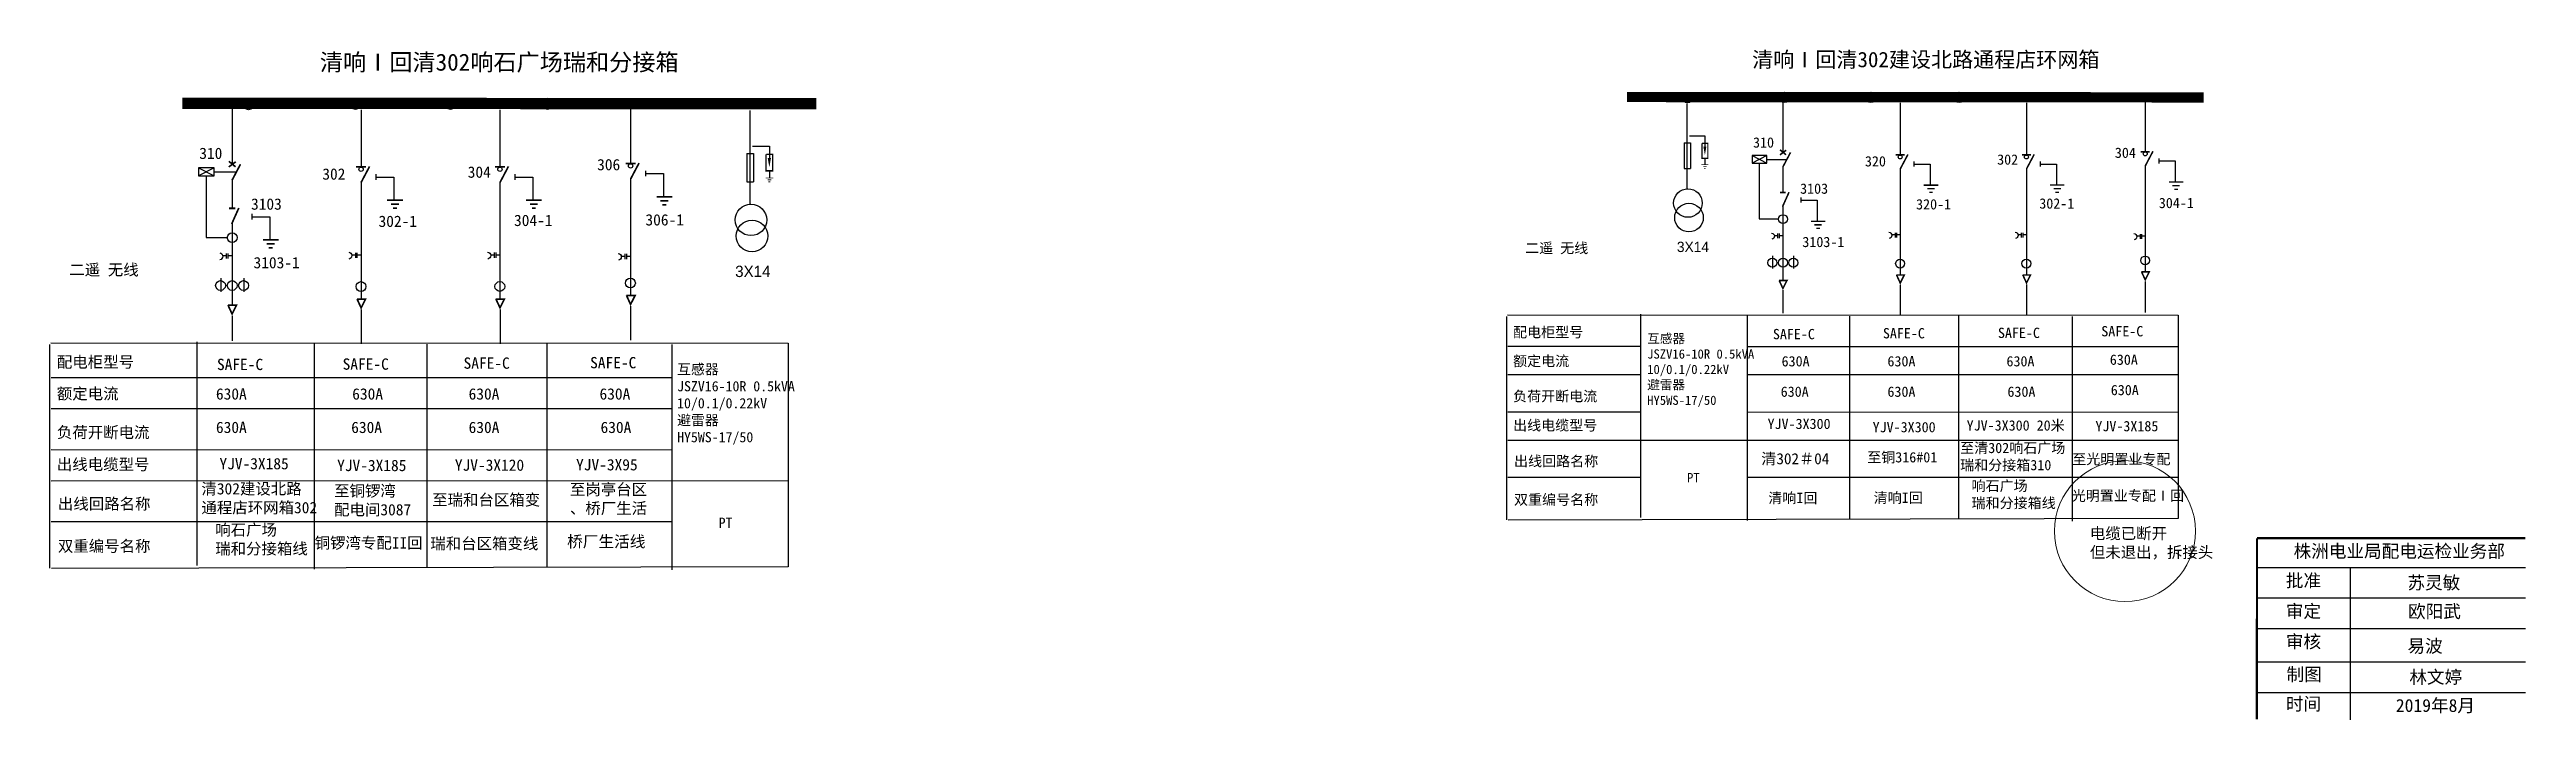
# Model space of a CAD drawing. Extents: x -7 to 431, y -138 to -19.
import ezdxf

# ---------------------------------------------------------------- set-up
doc = ezdxf.new("R2010")
doc.units = 0
doc.header["$LTSCALE"] = 0.774411
doc.linetypes.add('ACAD_ISO02W100', pattern=[15, 12, -3])
doc.linetypes.add('CENTER', pattern=[50.8, 31.75, -6.35, 6.35, -6.35])
doc.layers.get('0').update_dxf_attribs({"linetype": 'CONTINUOUS'})
doc.layers.add('MiniCADLayer', color=7, linetype='CONTINUOUS', lineweight=20)
doc.styles.add('HZ', font='simkai.ttf')
doc.styles.add('hztxt_txtstyle_0.00_0_0', font='simkai.ttf')
doc.styles.add('hztxt_txtstyle_2.00_0_0', font='', dxfattribs={"height": 2, "bigfont": 'hztxt.shx'})
doc.styles.add('KaiTi_txtstyle_1.80_0_0', font='simkai.ttf', dxfattribs={"height": 1.8})
doc.styles.add('SimSun_txtstyle_2.00_0_0', font='', dxfattribs={"height": 2})
doc.styles.add('SimSun_txtstyle_200.00_0_0200', font='', dxfattribs={"height": 200})
doc.styles.get("Standard").update_dxf_attribs({"font": '', "height": 2.5})
doc.styles.add('字体', font='', dxfattribs={"height": 2.5})
doc.styles.add('楷体_GB2312_txtstyle_1.09_0_0', font='', dxfattribs={"height": 1.0944})
doc.styles.add('楷体_GB2312_txtstyle_200.00_0_0200', font='', dxfattribs={"height": 200})
doc.styles.get('hztxt_txtstyle_2.00_0_0').set_extended_font_data('hztxt')
doc.styles.get('SimSun_txtstyle_2.00_0_0').set_extended_font_data('SimSun')
doc.styles.get('SimSun_txtstyle_200.00_0_0200').set_extended_font_data('SimSun')
doc.styles.get('Standard').set_extended_font_data('SimSun')
doc.styles.get('字体').set_extended_font_data('KaiTi_GB2312')
doc.styles.get('楷体_GB2312_txtstyle_1.09_0_0').set_extended_font_data('楷体_GB2312')
doc.styles.get('楷体_GB2312_txtstyle_200.00_0_0200').set_extended_font_data('楷体_GB2312')

# ---------------------------------------------------------------- blocks, each defined once
blk = doc.blocks.new('JD')
for points in [[(-2, 0.2), (-2, -0.2), (2, 0.2), (2, -0.2)], [(1, -1.2), (1, -0.8), (-1, -1.2), (-1, -0.8)], [(-0.5, -1.8), (-0.5, -2.2), (0.5, -1.8), (0.5, -2.2)]]:
    blk.add_trace(points)

msp = doc.modelspace()

# ---------------------------------------------------------------- linework, layer by layer
for p, q in [((25.2, -29.65), (25.2, -39.79)), ((48.01, -30.14), (48.01, -40.19)), ((72.56, -30.13), (72.56, -40.18)), ((95.65, -29.53), (95.65, -39.58)), ((299.33, -28.47), (299.33, -37.69)), ((320.07, -28.92), (320.07, -38.06)), ((342.39, -28.91), (342.39, -38.05)), ((363.39, -28.36), (363.39, -37.5)), ((116.19, -37.86), (116.19, -42.88)), ((116.19, -37.86), (117.39, -37.86)), ((117.39, -37.86), (117.39, -42.88)), ((281.89, -35.94), (281.89, -40.5)), ((281.89, -35.94), (282.98, -35.94)), ((282.98, -35.94), (282.98, -40.5)), ((25.2, -42.52), (25.2, -47.47)), ((48.01, -42.92), (48.01, -63.51)), ((72.56, -42.91), (72.56, -63.5)), ((95.65, -42.31), (95.65, -62.9)), ((116.19, -42.88), (117.39, -42.88)), ((281.89, -40.5), (282.98, -40.5)), ((299.33, -40.17), (299.33, -44.68)), ((320.07, -40.54), (320.07, -59.26)), ((342.39, -40.53), (342.39, -59.26)), ((363.39, -39.98), (363.39, -58.71)), ((299.33, -46.94), (299.33, -60.24)), ((25.2, -49.95), (25.2, -64.59)), ((297.52, -55.96), (297.52, -58.17)), ((301.22, -55.96), (301.22, -58.17)), ((23.21, -59.87), (23.21, -62.31)), ((27.28, -59.87), (27.28, -62.31)), ((250.46, -66.66), (250.46, -102.62)), ((274.14, -66.24), (274.14, -102.2)), ((293.02, -66.56), (293.02, -102.78)), ((311.09, -66.61), (311.09, -102.58)), ((330.37, -66.39), (330.37, -102.35)), ((350.49, -66.67), (350.49, -102.89)), ((369.18, -66.45), (369.18, -102.41)), ((-7.06, -71.64), (-7.06, -111.19)), ((18.98, -71.18), (18.98, -110.73)), ((39.75, -71.54), (39.75, -111.37)), ((59.61, -71.59), (59.61, -111.14)), ((80.82, -71.34), (80.82, -110.89)), ((102.94, -71.65), (102.94, -111.48)), ((123.5, -71.41), (123.5, -110.96)), ((250.74, -71.94), (274.14, -71.95)), ((-6.75, -77.46), (102.94, -77.48)), ((250.74, -76.94), (274.14, -76.94)), ((-6.75, -82.95), (102.94, -82.97)), ((250.74, -83.54), (274.14, -83.55)), ((-6.75, -90.21), (102.94, -90.23)), ((250.74, -88.55), (369.18, -88.52)), ((-6.75, -95.72), (123.5, -95.69)), ((250.74, -95.1), (274.14, -95.1)), ((-6.75, -102.92), (102.94, -102.94))]:
    msp.add_line(p, q)
at = {"linetype": 'Continuous'}
for p, q in [((116.72, -30.23), (116.72, -46.75)), ((282.37, -29), (282.37, -44.02)), ((293.93, -38.22), (296.47, -39.54)), ((296.47, -38.22), (293.93, -39.54)), ((19.26, -40.37), (22.05, -41.82)), ((22.05, -40.37), (19.26, -41.82))]:
    msp.add_line(p, q, dxfattribs=at)
at = {"color": 0}
for p, q in [((282.84, -34.71), (285.55, -34.71)), ((285.55, -34.71), (285.55, -36.68)), ((117.2, -36.53), (120.18, -36.53)), ((120.18, -36.53), (120.18, -38.71)), ((285.55, -38.76), (285.55, -39.79)), ((120.18, -40.99), (120.18, -42.12))]:
    msp.add_line(p, q, dxfattribs=at)
at = {"linetype": 'ACAD_ISO02W100'}
for p, q in [((299.88, -38.95), (296.55, -38.95)), ((25.8, -41.18), (22.15, -41.18))]:
    msp.add_line(p, q, dxfattribs=at)
at = {"linetype": 'CENTER'}
for p, q in [((320.08, -61.05), (320.08, -66.53)), ((342.4, -61.04), (342.4, -66.52)), ((363.39, -60.49), (363.39, -65.97)), ((48.02, -65.47), (48.02, -71.5)), ((72.57, -65.47), (72.57, -71.49)), ((95.65, -64.86), (95.65, -70.89)), ((299.34, -62.03), (299.34, -66.08)), ((25.21, -66.56), (25.21, -71.01))]:
    msp.add_line(p, q, dxfattribs=at)
at = {"ltscale": 1.502702}
for p, q in [((250.68, -66.38), (369.18, -66.45)), ((-6.82, -71.34), (123.5, -71.41)), ((369.18, -102.41), (250.78, -102.67)), ((123.5, -110.96), (-6.71, -111.24))]:
    msp.add_line(p, q, dxfattribs=at)
at = {"ltscale": 0.994573}
for p, q in [((293.02, -71.96), (369.18, -71.98)), ((293.02, -76.95), (369.18, -76.96)), ((293.02, -83.55), (369.18, -83.57)), ((293.02, -95.11), (369.18, -95.12))]:
    msp.add_line(p, q, dxfattribs=at)
at = {"color": 0, "linetype": 'Continuous'}
for p, q in [((383.14, -111.05), (430.58, -111.05)), ((399.61, -111.05), (399.61, -138.02)), ((383.14, -116.46), (430.58, -116.46)), ((383.14, -121.86), (430.58, -121.86)), ((383.14, -127.76), (430.58, -127.76)), ((383.14, -133.16), (430.58, -133.16))]:
    msp.add_line(p, q, dxfattribs=at)
for points, const_width in [([(16.39, -28.97), (128.49, -29.05)], 2), ([(271.78, -27.86), (373.72, -27.93)], 1.82), ([(24.63, -40.23), (25.85, -39.32)], 0.3), ([(24.64, -39.23), (25.82, -40.21)], 0.3), ([(95.65, -42.38), (97.15, -39.54)], 0.3), ([(298.81, -38.1), (299.92, -37.27)], 0.273), ([(298.82, -37.19), (299.89, -38.08)], 0.273), ([(299.33, -40.24), (300.69, -37.66)], 0.273), ([(319.27, -38.09), (320.88, -38.09)], 0.273), ([(320.07, -40.61), (321.44, -38.02)], 0.273), ([(341.59, -38.08), (343.2, -38.08)], 0.273), ([(342.39, -40.6), (343.76, -38.01)], 0.273), ([(362.58, -37.54), (364.19, -37.54)], 0.273), ([(363.39, -40.05), (364.75, -37.47)], 0.273), ([(25.2, -42.59), (26.7, -39.75)], 0.3), ([(47.13, -40.23), (48.9, -40.23)], 0.3), ([(48.01, -42.99), (49.51, -40.15)], 0.3), ([(71.67, -40.22), (73.44, -40.22)], 0.3), ([(72.56, -42.99), (74.06, -40.14)], 0.3), ([(94.76, -39.62), (96.53, -39.62)], 0.3), ([(24.67, -47.55), (25.78, -47.55)], 0.3), ([(25.14, -50.32), (26.4, -47.49)], 0.3), ([(298.84, -44.75), (299.85, -44.75)], 0.273), ([(299.27, -47.27), (300.42, -44.7)], 0.273), ([(298.66, -60.33), (300.05, -60.33), (299.34, -61.73), (298.68, -60.3)], 0.273), ([(319.4, -59.34), (320.79, -59.34), (320.08, -60.75), (319.42, -59.32)], 0.273), ([(341.72, -59.34), (343.11, -59.34), (342.4, -60.74), (341.74, -59.31)], 0.273), ([(362.72, -58.79), (364.1, -58.79), (363.39, -60.2), (362.73, -58.76)], 0.273), ([(24.47, -64.68), (25.99, -64.68), (25.21, -66.23), (24.48, -64.65)], 0.3), ([(47.28, -63.6), (48.8, -63.6), (48.02, -65.15), (47.3, -63.57)], 0.3), ([(71.82, -63.59), (73.35, -63.59), (72.57, -65.14), (71.84, -63.57)], 0.3), ([(94.91, -62.99), (96.44, -62.99), (95.65, -64.54), (94.93, -62.96)], 0.3)]:
    msp.add_lwpolyline(points, dxfattribs=dict(const_width=const_width))
at = {"color": 0}
for points, const_width in [([(119.59, -38.02), (119.59, -40.92), (120.76, -40.92), (120.76, -38.02), (119.63, -38.02)], 0.245), ([(285.02, -36.06), (285.02, -38.7), (286.07, -38.7), (286.07, -36.06), (285.05, -36.06)], 0.223)]:
    msp.add_lwpolyline(points, dxfattribs=dict(at, const_width=const_width))
for points in [[(120.18, -38.67, 0.572, 0, 0), (120.18, -40.3, 0, 0, 0)], [(285.55, -36.65, 0.52, 0, 0), (285.55, -38.14, 0, 0, 0)]]:
    msp.add_lwpolyline(points, format="xyseb", dxfattribs=at)
at = {"linetype": 'Continuous'}
for points in [[(296.47, -38.22), (293.93, -38.22), (293.93, -39.54), (296.47, -39.54)], [(22.05, -40.37), (19.26, -40.37), (19.26, -41.82), (22.05, -41.82)]]:
    msp.add_lwpolyline(points, close=True, dxfattribs=at)
for points in [[(322.47, -39.28), (322.47, -40.15)], [(344.79, -39.27), (344.79, -40.15)], [(365.79, -38.72), (365.79, -39.6)], [(365.87, -39.16), (368.68, -39.16), (368.68, -42.75)], [(20.61, -41.82), (20.61, -52.69), (24.46, -52.69)], [(50.65, -41.53), (50.65, -42.5)], [(50.75, -42.01), (53.83, -42.01), (53.83, -45.96)], [(75.2, -41.53), (75.2, -42.49)], [(75.3, -42.01), (78.38, -42.01), (78.38, -45.95)], [(98.29, -40.92), (98.29, -41.89)], [(98.38, -41.4), (101.46, -41.4), (101.46, -45.35)], [(295.15, -39.54), (295.15, -49.42), (298.65, -49.42)], [(322.56, -39.72), (325.36, -39.72), (325.36, -43.3)], [(344.88, -39.71), (347.68, -39.71), (347.68, -43.3)], [(302.51, -45.66), (302.51, -46.53)], [(302.59, -46.1), (305.4, -46.1), (305.4, -49.68)], [(28.7, -48.55), (28.7, -49.51)], [(28.79, -49.03), (31.87, -49.03), (31.87, -52.98)]]:
    msp.add_lwpolyline(points, dxfattribs=at)
for points in [[(297.35, -51.92, -0.877934), (297.37, -53.02)], [(318.09, -51.79, -0.877934), (318.11, -52.9, -1.161384)], [(340.41, -51.79, -0.877934), (340.43, -52.89, -1.161384)], [(361.4, -52, -0.877934), (361.43, -53.11, -1.161384)], [(23.02, -55.43, -0.877934), (23.05, -56.65)], [(45.84, -55.3, -0.877934), (45.86, -56.51, -1.161384)], [(70.38, -55.29, -0.877934), (70.4, -56.51, -1.161384)], [(93.47, -55.52, -0.877934), (93.49, -56.74, -1.161384)]]:
    msp.add_lwpolyline(points, format="xyb")
for points in [[(298.41, -52.39), (297.84, -52.39)], [(298.41, -52), (298.41, -52.83)], [(298.67, -52), (298.67, -52.83)], [(299.33, -52.39), (298.67, -52.39)], [(319.16, -52.26), (318.58, -52.26)], [(319.16, -51.88), (319.16, -52.71)], [(319.41, -51.88), (319.41, -52.71)], [(320.07, -52.26), (319.41, -52.26)], [(341.48, -52.26), (340.9, -52.26)], [(341.48, -51.87), (341.48, -52.7)], [(341.73, -51.87), (341.73, -52.7)], [(342.39, -52.26), (341.73, -52.26)], [(362.47, -52.47), (361.89, -52.47)], [(362.47, -52.09), (362.47, -52.92)], [(362.72, -52.09), (362.72, -52.92)], [(363.38, -52.47), (362.72, -52.47)], [(24.19, -55.95), (23.56, -55.95)], [(24.19, -55.53), (24.19, -56.44)], [(24.48, -55.53), (24.48, -56.44)], [(25.2, -55.95), (24.48, -55.95)], [(47.01, -55.81), (46.37, -55.81)], [(47.01, -55.39), (47.01, -56.3)], [(47.29, -55.39), (47.29, -56.3)], [(48.01, -55.81), (47.29, -55.81)], [(71.55, -55.81), (70.92, -55.81)], [(71.55, -55.38), (71.55, -56.3)], [(71.83, -55.38), (71.83, -56.3)], [(72.56, -55.81), (71.83, -55.81)], [(94.64, -56.04), (94, -56.04)], [(94.64, -55.62), (94.64, -56.53)], [(94.92, -55.62), (94.92, -56.53)], [(95.64, -56.04), (94.92, -56.04)]]:
    msp.add_lwpolyline(points)
at = {"color": 0, "linetype": 'Continuous', "const_width": 0.38}
for points in [[(383.14, -105.88), (383.11, -137.93)], [(383.14, -105.88), (430.58, -105.88)]]:
    msp.add_lwpolyline(points, dxfattribs=at)
for centre, radius in [((28.12, -29.11), 0.996), ((47.01, -29.06), 0.996), ((63.8, -29.06), 0.996), ((80.96, -29.06), 0.996), ((282.45, -27.98), 0.905), ((299.63, -27.94), 0.905), ((314.89, -27.94), 0.905), ((330.5, -27.94), 0.905), ((320.07, -38.47), 0.349), ((342.39, -38.47), 0.349), ((363.39, -37.92), 0.349), ((48.01, -40.65), 0.384), ((72.56, -40.64), 0.384), ((95.65, -40.04), 0.384), ((25.23, -52.73), 0.866), ((299.35, -49.46), 0.788), ((297.48, -57.16), 0.788), ((299.35, -57.16), 0.788), ((301.18, -57.16), 0.788), ((320.06, -57.32), 0.788), ((342.37, -57.32), 0.788), ((363.37, -56.77), 0.788), ((23.17, -61.2), 0.866), ((25.23, -61.2), 0.866), ((27.24, -61.2), 0.866), ((47.99, -61.38), 0.866), ((72.54, -61.37), 0.866), ((95.63, -60.77), 0.866)]:
    msp.add_circle(centre, radius)
at = {"linetype": 'Continuous'}
for centre, radius in [((116.92, -49.59), 2.79), ((282.55, -46.61), 2.53), ((282.74, -49.19), 2.53), ((117.12, -52.43), 2.79)]:
    msp.add_circle(centre, radius, dxfattribs=at)
at = {"color": 20, "linetype": 'Continuous', "lineweight": 0, "ltscale": 2.789328, "true_color": 0xef4810}
msp.add_circle((359.8, -104.63), 12.46, dxfattribs=at)

# ---------------------------------------------------------------- block references
at = {"color": 0}
for p, xscale, yscale, zscale in [((120.2, -42.17), 0.343354953834762, 0.3433549537872413, 0.343354953848201), ((285.56, -39.83), 0.3122230577991975, 0.3122230577559856, 0.3122230578114181)]:
    msp.add_blockref('JD', p, dxfattribs=dict(at, xscale=xscale, yscale=yscale, zscale=zscale))
for p, xscale, yscale, zscale in [((325.52, -43.45), 0.6365311990361362, 0.6365311990361362, 0.6365311990361362), ((347.84, -43.44), 0.6365311990361362, 0.6365311990361362, 0.6365311990361362), ((368.84, -42.9), 0.6365311990361362, 0.6365311990361362, 0.6365311990361362), ((54.01, -46.12), 0.7, 0.7, 0.7), ((78.55, -46.11), 0.7, 0.7, 0.7), ((101.64, -45.51), 0.7, 0.7, 0.7), ((305.56, -49.83), 0.6365311990361362, 0.6365311990361362, 0.6365311990361362), ((32.05, -53.14), 0.7, 0.7, 0.7)]:
    msp.add_blockref('JD', p, dxfattribs=dict(xscale=xscale, yscale=yscale, zscale=zscale))

# ---------------------------------------------------------------- texts
at = {"style": 'HZ'}
for s, height, p in [('清响Ⅰ回清302响石广场瑞和分接箱', 3, (40.73, -23.2)), ('清响Ⅰ回清302建设北路通程店环网箱', 2.728, (293.91, -22.6)), ('配电柜型号', 1.819, (251.64, -70.36)), ('配电柜型号', 2, (-5.76, -75.72)), ('额定电流', 1.819, (251.64, -75.46)), ('额定电流', 2, (-5.76, -81.32)), ('负荷开断电流', 1.819, (251.64, -81.68)), ('负荷开断电流', 2, (-5.76, -88.16)), ('出线电缆型号', 1.819, (251.64, -86.83)), ('出线电缆型号', 2, (-5.76, -93.83)), ('出线回路名称', 1.819, (251.81, -93.17)), ('清302＃04', 1.963, (295.51, -92.81)), ('出线回路名称', 2, (-5.58, -100.8)), ('双重编号名称', 1.819, (251.81, -99.97)), ('双重编号名称', 2, (-5.58, -108.28)), ('桥厂生活线', 2.031, (84.43, -107.49))]:
    msp.add_text(s, height=height, dxfattribs=at).set_placement(p)
for s, height, p in [('310', 1.819, (294.06, -36.81)), ('310', 2, (19.41, -38.82)), ('306', 2, (89.74, -40.82)), ('320', 1.819, (313.84, -40.14)), ('302', 1.819, (337.21, -39.83)), ('304', 1.819, (358.02, -38.63)), ('302', 2, (41.16, -42.48)), ('304', 2, (66.86, -42.14)), ('3103', 1.819, (302.38, -44.97)), ('3103', 2, (28.56, -47.79)), ('320-1', 1.819, (322.88, -47.74)), ('302-1', 1.819, (344.66, -47.6)), ('304-1', 1.819, (365.79, -47.51)), ('302-1', 2, (51.1, -50.84)), ('304-1', 2, (75.05, -50.68)), ('306-1', 2, (98.28, -50.58)), ('3103-1', 2, (29, -58.16)), ('3103-1', 1.819, (302.78, -54.4)), ('SAFE-C', 1.819, (297.57, -70.7)), ('SAFE-C', 1.819, (317.01, -70.55)), ('SAFE-C', 1.819, (337.35, -70.48)), ('SAFE-C', 1.819, (355.62, -70.19)), ('SAFE-C', 2, (22.54, -76.15)), ('SAFE-C', 2, (44.75, -76.09)), ('SAFE-C', 2, (66.13, -75.92)), ('SAFE-C', 2, (88.5, -75.84)), ('630A', 1.819, (299.11, -75.5)), ('630A', 1.819, (317.82, -75.5)), ('630A', 1.819, (338.86, -75.5)), ('630A', 1.819, (357.13, -75.22)), ('630A', 1.819, (357.3, -80.59)), ('630A', 2, (22.36, -81.37)), ('630A', 2, (46.45, -81.37)), ('630A', 2, (67.02, -81.37)), ('630A', 2, (90.16, -81.37)), ('630A', 1.819, (298.95, -80.88)), ('630A', 1.819, (317.82, -80.88)), ('630A', 1.819, (339.03, -80.88)), ('630A', 2, (22.36, -87.28)), ('630A', 2, (46.27, -87.28)), ('630A', 2, (67.02, -87.28)), ('630A', 2, (90.34, -87.28)), ('YJV-3X300', 1.819, (296.63, -86.57)), ('YJV-3X300', 1.819, (315.2, -87.15)), ('YJV-3X300 20米', 1.8187, (331.82, -86.85)), ('YJV-3X185', 1.819, (354.57, -86.97)), ('YJV-3X185', 2, (22.98, -93.7)), ('YJV-3X95', 2, (86.02, -93.89)), ('YJV-3X185', 2, (43.78, -94.02)), ('YJV-3X120', 2, (64.59, -93.96))]:
    msp.add_text(s, height=height).set_placement(p)
at = {"color": 7, "linetype": 'Continuous', "lineweight": 0, "ltscale": 1.104531, "attachment_point": 1, "style": 'SimSun_txtstyle_2.00_0_0'}
for s, insert, char_height, width in [('二遥 无线', (253.77, -53.66), 1.819, 32.0697), ('二遥 无线', (-3.57, -57.41), 2, 35.2673), ('铜锣湾专配II回', (39.8, -105.71), 2, 44.8029)]:
    msp.add_mtext(s, dxfattribs=dict(at, insert=insert, char_height=char_height, width=width))
at = {"linetype": 'Continuous', "attachment_point": 1}
for s, insert, char_height, width, style in [('\\A1;{\\fSimSun|b0|i0|c134|p2;互感器\\PJSZV16-10R 0.5kVA\\P10/0.1/0.22kV\\P避雷器\\PHY5WS-17/50}', (275.35, -69.76), 1.6368, 30.1816, 'KaiTi_txtstyle_1.80_0_0'), ('\\A1;{\\fSimSun|b0|i0|c134|p2;互感器\\PJSZV16-10R 0.5kVA\\P10/0.1/0.22kV\\P避雷器\\PHY5WS-17/50}', (103.87, -75.11), 1.8, 33.191, 'KaiTi_txtstyle_1.80_0_0'), ('{\\fSimSun|b0|i0|c134|p2;PT}', (282.39, -94.36), 1.6432, 12.7843, 'hztxt_txtstyle_0.00_0_0'), ('{\\fSimSun|b0|i0|c134|p2;PT}', (111.21, -102.25), 1.8071, 14.059, 'hztxt_txtstyle_0.00_0_0')]:
    msp.add_mtext(s, dxfattribs=dict(at, insert=insert, char_height=char_height, width=width, style=style))
at = {"color": 7, "linetype": 'Continuous', "lineweight": 0, "ltscale": 1.104531, "attachment_point": 1}
for s, insert, char_height, style in [('至铜316#01', (314.24, -90.66), 1.819, 'SimSun_txtstyle_2.00_0_0'), ('至清302响石广场^J瑞和分接箱310', (330.67, -89.01), 1.8187, 'SimSun_txtstyle_2.00_0_0'), ('清302建设北路^J通程店环网箱302', (19.79, -96.14), 2, 'SimSun_txtstyle_2.00_0_0'), ('至铜锣湾^J配电间3087', (43.24, -96.51), 2, 'SimSun_txtstyle_2.00_0_0'), ('至岗亭台区^J、桥厂生活', (84.93, -96.26), 2, 'SimSun_txtstyle_2.00_0_0'), ('至瑞和台区箱变', (60.58, -98.09), 2, 'SimSun_txtstyle_200.00_0_0200'), ('清响I回', (296.76, -97.86), 1.819, 'SimSun_txtstyle_200.00_0_0200'), ('清响I回', (315.39, -97.82), 1.819, 'SimSun_txtstyle_200.00_0_0200'), ('瑞和台区箱变线', (60.25, -105.82), 2, 'SimSun_txtstyle_2.00_0_0')]:
    msp.add_mtext(s, dxfattribs=dict(at, insert=insert, char_height=char_height, style=style))
at = {"color": 7, "linetype": 'Continuous', "lineweight": 0, "ltscale": 1.128149, "insert": (350.48, -90.99), "char_height": 1.819, "attachment_point": 1, "style": 'SimSun_txtstyle_2.00_0_0'}
msp.add_mtext('至光明置业专配', dxfattribs=at)
at = {"color": 7, "linetype": 'Continuous', "lineweight": 0, "ltscale": 1.128149, "attachment_point": 1}
for s, insert, char_height, width, style in [('响石广场\\P瑞和分接箱线', (332.68, -95.71), 1.819, 25.0482, 'SimSun_txtstyle_200.00_0_0200'), ('光明置业专配Ⅰ回', (350.4, -97.45), 1.819, 36.4338, 'SimSun_txtstyle_2.00_0_0'), ('响石广场\\P瑞和分接箱线', (22.23, -103.4), 2, 27.5458, 'SimSun_txtstyle_200.00_0_0200')]:
    msp.add_mtext(s, dxfattribs=dict(at, insert=insert, char_height=char_height, width=width, style=style))
at = {"color": 20, "linetype": 'Continuous', "lineweight": 30, "ltscale": 2.789328, "true_color": 0xef4810, "insert": (353.6, -104.04), "char_height": 2, "attachment_point": 1, "style": '楷体_GB2312_txtstyle_200.00_0_0200'}
msp.add_mtext('电缆已断开^M^J但未退出，拆接头', dxfattribs=at)
at = {"color": 0, "linetype": 'Continuous', "attachment_point": 1, "style": '字体'}
for s, insert, char_height, width in [('株洲电业局配电运检业务部', (389.62, -107.03), 2.2822, 62.3931), ('{\\fKaiTi_GB2312|b0|i0|c134|p49;批准}', (388.24, -112.23), 2.2822, 17.8478), ('{\\fSimSun|b0|i0|c134|p2;苏灵敏}', (409.74, -112.6), 2.2822, 17.8478), ('\\f\uffbfﾬￌﾣﾤ_GB2312|b0|i0|c134|p49;审定', (388.24, -117.65), 2.2822, 17.8478), ('{\\fSimSun|b0|i0|c134|p2;欧阳武}', (409.85, -117.68), 2.2822, 17.8478), ('\\f\uffbfﾬￌﾣﾤ_GB2312|b0|i0|c134|p49;审核', (388.24, -123.02), 2.2822, 17.8478), ('易波', (409.74, -123.81), 2.282, 17.8478), ('\\f\uffbfﾬￌﾣﾤ_GB2312|b0|i0|c134|p49;制图', (388.36, -128.82), 2.2822, 17.8478), ('\\f\uffbfﾬￌﾣﾤ_GB2312|b0|i0|c134|p49;时间', (388.24, -134.05), 2.2822, 17.8478)]:
    msp.add_mtext(s, dxfattribs=dict(at, insert=insert, char_height=char_height, width=width))
at = {"color": 7, "linetype": 'Continuous', "attachment_point": 1, "style": '楷体_GB2312_txtstyle_1.09_0_0'}
for s, insert, char_height, width in [('林文婷', (410.07, -129.3), 2.282, 17.8478), ('{\\fSimSun|b0|i0|c134|p2;2019年8月}', (407.69, -134.32), 2.2822, 33.3821)]:
    msp.add_mtext(s, dxfattribs=dict(at, insert=insert, char_height=char_height, width=width))
at = {"layer": 'MiniCADLayer', "color": 7, "ltscale": 0.69146, "attachment_point": 1, "style": 'hztxt_txtstyle_2.00_0_0'}
for insert, char_height in [((280.6, -53.46), 1.819), ((114.14, -57.7), 2)]:
    msp.add_mtext('3X14', dxfattribs=dict(at, insert=insert, char_height=char_height))

doc.saveas('drawing.dxf')
